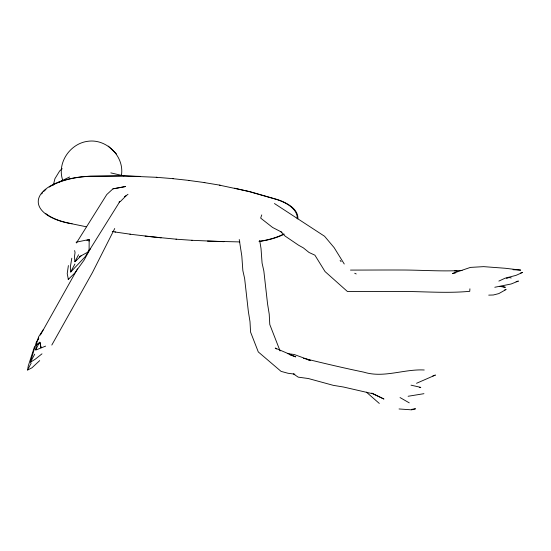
<?xml version="1.0" encoding="UTF-8"?>
<svg xmlns="http://www.w3.org/2000/svg" width="551" height="551" viewBox="0 0 551 551"><rect width="100%" height="100%" fill="white"/><g stroke="black" fill="none" stroke-linecap="round" stroke-linejoin="round"><path stroke-width="0.83" d="M469.913 288.814L469.741 291.327C446.627 293.456 423.423 291.424 400.274 291.431C382.566 291.362 365.086 291.52 347.447 291.52L325.049 271.567L314.917 255.189L309.015 252.461L303.381 247.902L298.573 245.216L285.087 236.069L280.81 231.716M121.44 175.184C124.492 156.491 106.563 138.549 87.836 141.29C69.887 143.515 56.519 163.378 62.862 180.59M88.973 241.138L89.166 239.499L76.072 242.22M71.802 258.226L70.363 266.801L70.611 272.056L74.922 264.025M68.386 265.554L67.215 273.627L68.331 279.343L74.619 273.248L84.041 260.189L90.343 248.763L119.794 201.611M53.344 185.129L54.921 178.696L59.708 170.886L62.222 168.702M34.479 346.731L28.301 365.809L27.55 370.017L31.221 363.047M38.177 339.884L38.777 338.004L36.325 342.192L30.395 362.234L34.706 354.203M68.207 279.316L68.42 278.682M261.759 214.897L260.657 218.106L272.6 227.473L282.009 232.308M35.76 349.671L38.542 344.223M71.348 271.182L70.817 271.932L85.26 256.628L87.643 252.62L89.104 249.272L89.166 239.499L86.865 240.456M114.718 228.52L92.403 272.621L51.808 345.057M40.381 335.022L77.498 268.867M43.185 329.801L38.639 336.771L36.683 343.025L35.663 350.092L45.63 346.118M75.935 260.368L75.005 261.732L81.114 255.802M78.566 254.776L74.888 261.746L74.481 256.732L75.053 252.516L74.626 250.56M76.41 242.991L106.763 194.558L112.914 188.869L125.532 186.527L114.181 188.642M87.643 252.62L90.343 248.763M31.131 361.36L30.601 362.117L35.181 359.245L41.986 353.832M68.331 279.343L68.772 278.758M28.032 369.528L27.667 370.003L31.965 367.792L39.693 360.602M127.997 194.289L125.001 196.569M86.748 252.702L79.365 256.773M124.498 196.7L125.945 195.929L120.469 201.418L119.023 202.045M58.199 182.505L69.619 176.974M498.862 281.086L505.047 278.227L516.053 275.348L522.486 272.483L520.695 272.924M416.528 383.289L435.428 375.052L432.81 375.975M504.737 289.84L506.128 289.489L498.793 293.607L493.338 294.992L488.716 295.129M516.067 281.582L518.436 281.079L511.108 283.999L494.798 287.264M455.746 272.835L452.516 273.482L470.458 267.393L483.654 266.643L505.301 268.268L520.709 270.114L513.022 269.701M112.914 188.869L113.375 188.793M408.105 396.272L423.939 393.683M350.484 270.086C367.276 270.073 383.951 269.962 400.818 270.011C421.226 269.976 441.675 271.643 462.069 270.451M506.348 278.172L507.981 278.103M411.666 409.352L415.53 408.794L411.631 409.841L399.041 408.966M140.505 176.41L123.968 175.927L90.743 176.265A54.019 24.526 -1.3 0 0 49.232 187.085M239.864 241.923L207.451 241.111M223.947 241.682L191.672 240.291M424.229 369.997C403.952 368.867 383.84 378.358 363.846 372.159C343.597 367.972 323.499 363.219 303.47 358.288M156.911 177.326L123.328 175.886L90.102 176.224A54.019 24.526 -1.3 0 0 39.107 197.306A54.019 24.526 -1.3 0 0 71.41 223.699L86.287 226.764M176.003 239.196L192.313 240.332M156.27 177.284L173.138 178.669M176.644 239.23L145.092 236.145M499.84 286.43L505.363 287.291L501.382 286.32M161.112 237.846L129.898 234.196M172.497 178.627L189.131 180.439M454.678 270.94L457.144 271.209M287.326 353.604L294.206 354.493L310.461 360.45L308.043 359.899M294.875 374.163L288.001 373.268L281.044 371.36L258.288 351.931L250.567 332.074L250.002 321.681L248.343 311.411L244.644 278.599L242.86 270.651L241.82 256.119L239.237 239.499M188.49 180.397L204.841 182.622M114.911 231.978L130.539 234.237M204.201 182.581L220.207 185.219M112.273 231.461L115.552 232.019M411.025 385.17L420.633 387.332M419.311 387.353L420.792 387.622M219.567 185.177L249.734 191.61L277.318 199.524A51.959 23.59 -1.3 0 1 297.843 218.83M508.036 277.305L511.259 277.973M110.827 172.89L123.968 175.927M234.554 188.18L249.093 191.569L276.678 199.49A51.959 23.59 -1.3 0 1 297.203 218.788M290.088 354.954L295.756 356.862L275.211 348.067L276.499 348.976M354.727 273.255L356.221 273.95M371.76 393.049L383.951 399.034L372.738 393.745L343.466 387.016L333.272 385.342L308.367 378.53L298.229 377.153L293.332 373.853M400.04 397.553L409.262 402.864M274.446 203.533L324.567 236.262L334.126 247.626L344.258 264.005M366.381 392.147L379.315 403.442M116.433 153.901L108.265 146.111M340.098 260.396L341.152 261.691M280.087 350.959L269.783 324.511L269.219 314.118L267.552 303.849L263.853 271.037L262.076 263.089L261.029 248.556L259.673 240.422M283.648 234.072A51.959 23.59 -1.3 0 1 259.218 241.331M284.288 234.113A51.959 23.59 -1.3 0 1 259.053 241.483M72.05 223.74A54.019 24.526 -1.3 0 1 53.096 218.031M52.421 217.707A54.019 24.526 -1.3 0 1 45.451 213.313M41.614 193.959A54.019 24.526 -1.3 0 1 42.654 192.643M43.715 191.486A54.019 24.526 -1.3 0 1 45.933 189.468M39.83 342.205L36.27 345.188L39.968 342.446L41.056 347.784L39.83 342.205"/></g></svg>
